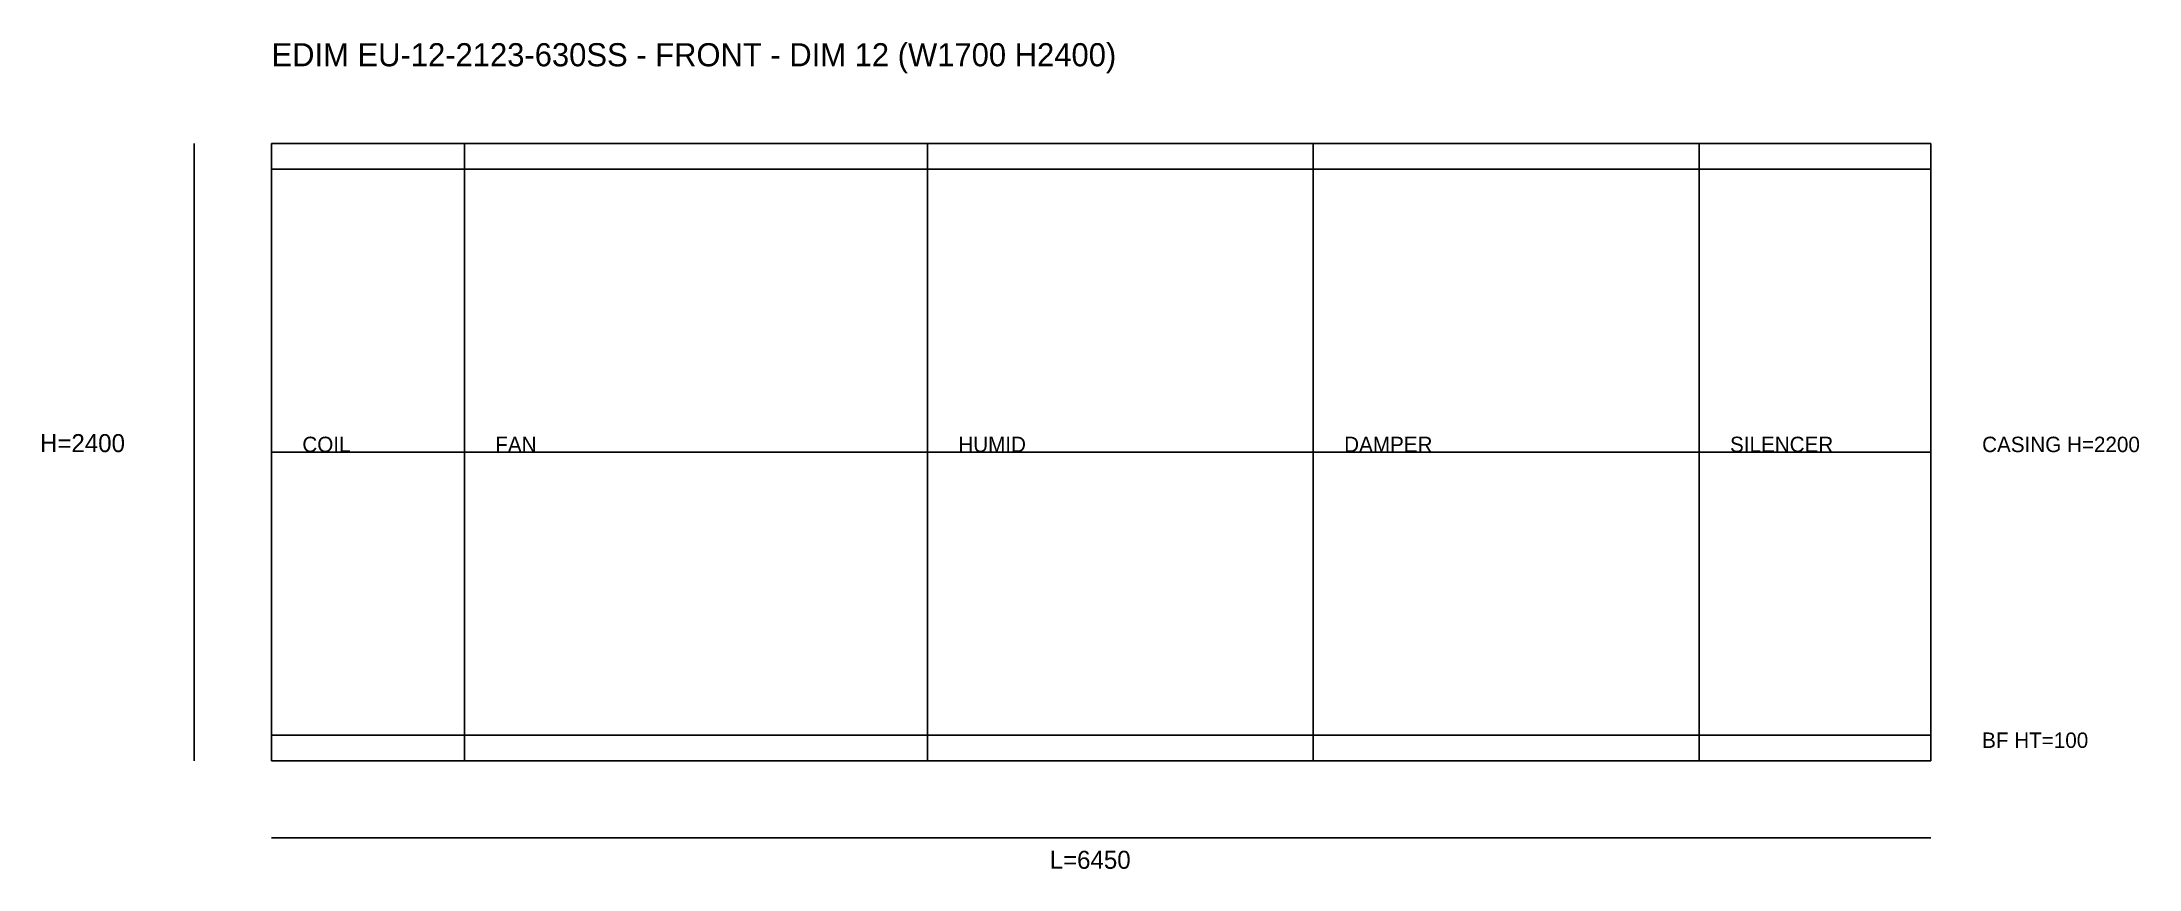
# Model space of a CAD drawing. Header units: millimetres. Extents: x -892 to 7260, y -421 to 2795.
import ezdxf

# ---------------------------------------------------------------- set-up
doc = ezdxf.new("R2010")
doc.units = ezdxf.units.MM
for name, color, linetype in [('DIM', 1, 'CONTINUOUS'), ('OUTLINE', 7, 'CONTINUOUS'), ('SECTION', 3, 'CONTINUOUS'), ('TEXT', 5, 'CONTINUOUS')]:
    doc.layers.add(name, color=color, linetype=linetype)

msp = doc.modelspace()

# ---------------------------------------------------------------- linework, layer by layer
at = {"layer": 'DIM'}
for p, q in [((-300, 0), (-300, 2400)), ((0, 1200), (6450, 1200)), ((0, -300), (6450, -300))]:
    msp.add_line(p, q, dxfattribs=at)
at = {"layer": 'OUTLINE'}
for p, q in [((6450, 2400), (0, 2400)), ((0, 2400), (0, 0)), ((6450, 0), (6450, 2400)), ((0, 2300), (6450, 2300)), ((0, 100), (6450, 100)), ((0, 0), (6450, 0))]:
    msp.add_line(p, q, dxfattribs=at)
at = {"layer": 'SECTION'}
for p, q in [((750, 0), (750, 2400)), ((2550, 0), (2550, 2400)), ((4050, 0), (4050, 2400)), ((5550, 0), (5550, 2400))]:
    msp.add_line(p, q, dxfattribs=at)

# ---------------------------------------------------------------- texts
at = {"layer": 'DIM'}
for s, p in [('CASING H=2200', (6650, 1200)), ('BF HT=100', (6650, 50))]:
    msp.add_text(s, height=60, dxfattribs=at).set_placement(p)
at = {"layer": 'TEXT'}
for s, height, p in [('EDIM EU-12-2123-630SS - FRONT - DIM 12 (W1700 H2400)', 90, (0, 2700)), ('H=2400', 70, (-900, 1200)), ('COIL', 60, (120, 1200)), ('FAN', 60, (870, 1200)), ('HUMID', 60, (2670, 1200)), ('DAMPER', 60, (4170, 1200)), ('SILENCER', 60, (5670, 1200)), ('L=6450', 70, (3025, -420))]:
    msp.add_text(s, height=height, dxfattribs=at).set_placement(p)

doc.saveas('drawing.dxf')
